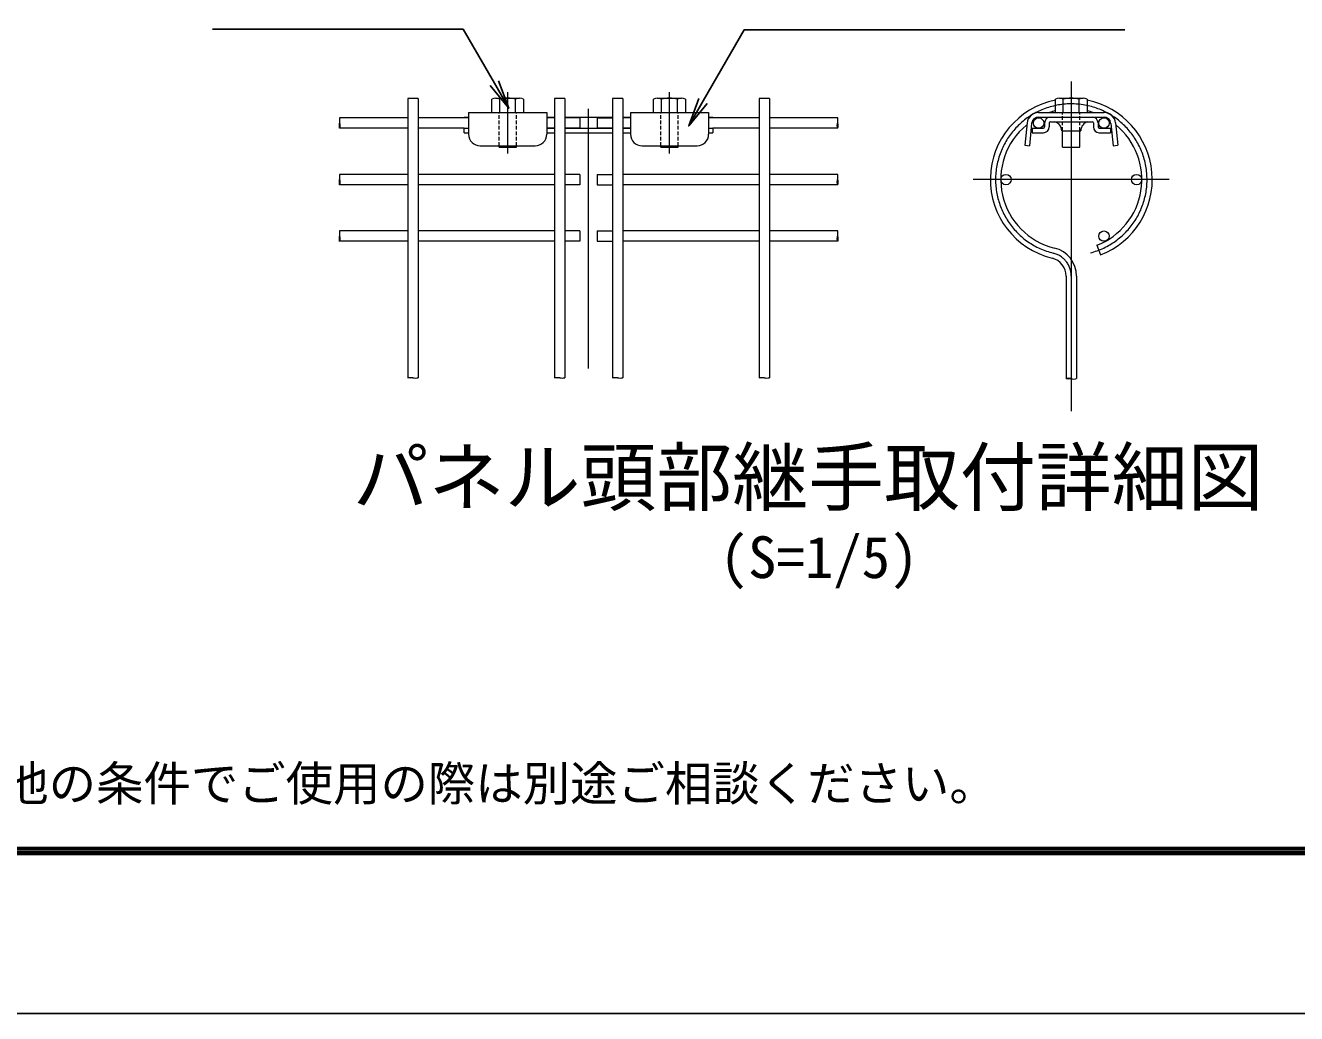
# Model space of a CAD drawing. Units: millimetres, scale not verified, with parts at other scales. Extents: x -396 to 8004, y -2970 to 2970.
# Drawn here: x 1363 to 3122, y -2970 to -1602 of the extents above; entities that cross this region are included whole.
import ezdxf
from ezdxf.enums import TextEntityAlignment as Align

# ---------------------------------------------------------------- set-up
doc = ezdxf.new("R2010")
doc.units = ezdxf.units.MM
doc.header["$LTSCALE"] = 20
doc.linetypes.add('USER1', pattern=[50.8, 31.75, -6.35, 6.35, -6.35])
doc.linetypes.add('USER2', pattern=[0.375, 0.25, -0.125])
for name, color, linetype, lineweight in [('0-2_D-STR-DIM', 7, 'Continuous', 13), ('0-3_D-STR3', 3, 'Continuous', 13), ('0-4_D-BMK', 2, 'USER1', 13), ('0-6_D-STR2', 7, 'Continuous', 13), ('0-8_D-STR-TXT', 7, 'Continuous', 25), ('0-A_LAYER12', 7, 'Continuous', 25), ('1-0_D-TTL', 7, 'Continuous', 25)]:
    doc.layers.add(name, color=color, linetype=linetype, lineweight=lineweight)
doc.layers.add('0-9_D-TTL-TXT', color=7, linetype='Continuous')
doc.styles.add('ＭＳ ゴシック', font='')
doc.styles.get('ＭＳ ゴシック').set_extended_font_data('MS Gothic')

# ---------------------------------------------------------------- blocks, each defined once
blk = doc.blocks.new('MLeader1')
at = {"layer": '0-2_D-STR-DIM', "lineweight": 25}
blk.add_line((2306.35, -1710.02), (2280.58, -1741.32), dxfattribs=at)
for points in [[(2300.58, -1706.68), (2357.47, -1608.15), (2876.7, -1608.15), (2883.9, -1608.15)], [(2294.8, -1703.35), (2280.58, -1741.32), (2300.58, -1706.68)]]:
    blk.add_lwpolyline(points, dxfattribs=at)
blk = doc.blocks.new('MLeader2')
at = {"layer": '0-2_D-STR-DIM', "lineweight": 25}
blk.add_line((2017.46, -1678.83), (2031.69, -1716.8), dxfattribs=at)
for points in [[(2011.69, -1682.16), (1968.38, -1607.15), (1628.81, -1607.15), (1621.61, -1607.15)], [(2005.92, -1685.49), (2031.69, -1716.8), (2011.69, -1682.16)]]:
    blk.add_lwpolyline(points, dxfattribs=at)

msp = doc.modelspace()

# ---------------------------------------------------------------- linework, layer by layer
at = {"layer": '0-3_D-STR3'}
for p, q in [((2008.13, -1722.86), (2008.13, -1704.33)), ((2013.63, -1702.86), (2046.67, -1702.86)), ((2019.14, -1722.86), (2019.14, -1704.33)), ((2041.16, -1722.86), (2041.16, -1704.33)), ((2052.18, -1704.33), (2052.18, -1722.86)), ((2232.1, -1722.86), (2232.1, -1704.33)), ((2237.61, -1702.86), (2270.65, -1702.86)), ((2243.11, -1722.86), (2243.11, -1704.33)), ((2265.14, -1722.86), (2265.14, -1704.33)), ((2276.15, -1704.33), (2276.15, -1722.86)), ((2787.98, -1722.74), (2787.98, -1704.21)), ((2793.49, -1702.74), (2826.53, -1702.74)), ((2798.99, -1722.74), (2798.99, -1704.21)), ((2821.02, -1722.74), (2821.02, -1704.21)), ((2832.03, -1704.21), (2832.03, -1722.74)), ((1976.15, -1722.86), (1976.15, -1752.86)), ((1976.15, -1722.86), (2084.15, -1722.86)), ((2008.13, -1722.86), (2052.18, -1722.86)), ((2010.15, -1722.86), (2050.15, -1722.86)), ((2084.15, -1722.86), (2084.15, -1752.86)), ((2200.15, -1722.86), (2200.15, -1752.86)), ((2200.15, -1722.86), (2308.15, -1722.86)), ((2232.1, -1722.86), (2276.15, -1722.86)), ((2234.13, -1722.86), (2274.13, -1722.86)), ((2234.15, -1722.86), (2274.15, -1722.86)), ((2308.15, -1722.86), (2308.15, -1752.86)), ((2764.71, -1722.74), (2855.35, -1722.74)), ((2787.98, -1722.74), (2832.03, -1722.74)), ((1970.15, -1729.26), (1976.15, -1729.26)), ((1970.15, -1730.06), (1970.15, -1729.26)), ((2084.15, -1729.26), (2094.98, -1729.26)), ((2109.38, -1729.26), (2174.92, -1729.26)), ((2189.38, -1729.26), (2200.15, -1729.26)), ((2308.15, -1729.26), (2314.15, -1729.26)), ((2314.15, -1729.26), (2314.15, -1730.06)), ((2748.79, -1737.13), (2745.67, -1768.09)), ((2755.16, -1737.77), (2752.03, -1768.74)), ((2764.71, -1729.14), (2855.35, -1729.14)), ((2773.03, -1737.14), (2773.03, -1742.74)), ((2779.43, -1737.14), (2779.43, -1742.74)), ((2781.03, -1735.54), (2839.03, -1735.54)), ((2840.63, -1737.14), (2840.63, -1742.74)), ((2847.03, -1737.14), (2847.03, -1742.74)), ((2871.27, -1737.13), (2874.4, -1768.09)), ((1970.15, -1744.46), (1976.15, -1744.46)), ((1970.15, -1750.86), (1970.15, -1744.46)), ((1970.15, -1750.86), (1976.15, -1750.86)), ((2094.98, -1744.46), (2084.15, -1744.46)), ((2084.15, -1744.46), (2094.98, -1744.46)), ((2084.15, -1750.86), (2094.98, -1750.86)), ((2109.38, -1744.46), (2174.98, -1744.46)), ((2109.38, -1750.86), (2174.98, -1750.86)), ((2189.38, -1750.86), (2200.15, -1750.86)), ((2308.15, -1744.46), (2314.15, -1744.46)), ((2308.15, -1750.86), (2314.15, -1750.86)), ((2314.15, -1744.46), (2314.15, -1750.86)), ((2756.03, -1744.34), (2771.43, -1744.34)), ((2756.03, -1744.34), (2756.03, -1750.74)), ((2756.03, -1750.74), (2771.43, -1750.74)), ((2796.83, -1747.93), (2823.23, -1747.93)), ((2798.03, -1770.74), (2798.03, -1747.93)), ((2822.03, -1770.74), (2822.03, -1747.93)), ((2848.63, -1744.34), (2864.03, -1744.34)), ((2848.63, -1750.74), (2864.03, -1750.74)), ((2864.03, -1744.34), (2864.03, -1750.74)), ((1992.15, -1768.86), (2068.15, -1768.86)), ((2018.18, -1770.86), (2018.18, -1768.86)), ((2018.18, -1770.86), (2042.18, -1770.86)), ((2042.18, -1770.86), (2042.18, -1768.86)), ((2216.15, -1768.86), (2292.15, -1768.86)), ((2242.15, -1770.86), (2242.15, -1768.86)), ((2242.15, -1770.86), (2266.15, -1770.86)), ((2266.15, -1770.86), (2266.15, -1768.86)), ((2745.67, -1768.09), (2752.03, -1768.74)), ((2798.03, -1770.74), (2822.03, -1770.74))]:
    msp.add_line(p, q, dxfattribs=at)
at = {"layer": '0-3_D-STR3', "linetype": 'USER2'}
for p, q in [((2018.18, -1768.86), (2018.18, -1722.86)), ((2042.18, -1768.86), (2042.18, -1722.86)), ((2242.15, -1768.86), (2242.15, -1722.86)), ((2266.15, -1768.86), (2266.15, -1722.86)), ((2798.03, -1747.93), (2798.03, -1722.74)), ((2822.03, -1747.93), (2822.03, -1722.74))]:
    msp.add_line(p, q, dxfattribs=at)
at = {"layer": '0-3_D-STR3'}
for points in [[(2864.91, -1737.77), (2868.03, -1768.74), (2874.4, -1768.09)], [(2200.15, -1744.46), (2189.38, -1744.46), (2200.15, -1744.46)]]:
    msp.add_lwpolyline(points, dxfattribs=at)
for centre, radius, start, end in [((2013.63, -1713.87), 11.01, 60, 120), ((2030.15, -1744.69), 41.84, 74.73852, 105.26148), ((2046.67, -1713.87), 11.01, 60, 120), ((2237.61, -1713.87), 11.01, 60, 120), ((2254.13, -1744.69), 41.84, 74.73852, 105.26148), ((2270.65, -1713.87), 11.01, 60, 120), ((2793.49, -1713.75), 11.01, 60, 120), ((2810.01, -1744.57), 41.84, 74.73852, 105.26148), ((2826.53, -1713.75), 11.01, 60, 120), ((2764.71, -1738.74), 16, 90, 174.23211), ((2855.35, -1738.74), 16, 5.76789, 90), ((2764.71, -1738.74), 9.6, 90, 174.23211), ((2781.03, -1737.14), 8, 90, 180), ((2781.03, -1737.14), 1.6, 90, 180), ((2784.03, -1747.93), 12.8, 0, 75.52068), ((2836.03, -1747.93), 12.8, 104.47932, 180), ((2839.03, -1737.14), 8, 0, 90), ((2839.03, -1737.14), 1.6, 0, 90), ((2855.35, -1738.74), 9.6, 5.76789, 90), ((1992.15, -1752.86), 16, 180, 270), ((2068.15, -1752.86), 16, 270, 0), ((2216.15, -1752.86), 16, 180, 270), ((2292.15, -1752.86), 16, 270, 0), ((2771.43, -1742.74), 1.6, 270, 0), ((2771.43, -1742.74), 8, 270, 0), ((2848.63, -1742.74), 8, 180, 270), ((2848.63, -1742.74), 1.6, 180, 270)]:
    msp.add_arc(centre, radius, start, end, dxfattribs=at)
at = {"layer": '0-4_D-BMK'}
for p, q in [((2810.03, -1679.95), (2810.03, -2136.31)), ((2030.18, -1779.61), (2030.18, -1694.59)), ((2254.15, -1779.61), (2254.15, -1694.59)), ((2142.15, -2077.28), (2142.15, -1717.7)), ((2945.63, -1815.55), (2674.43, -1815.55))]:
    msp.add_line(p, q, dxfattribs=at)
for centre, radius, start, end in [((2810.03, -1815.55), 104.8, 284.7, 256.20952), ((2777.23, -1949.18), 32.8, 0, 76.20952)]:
    msp.add_arc(centre, radius, start, end, dxfattribs=at)
at = {"layer": '0-6_D-STR2'}
for p, q in [((1906.31, -1703.55), (1891.91, -1703.55)), ((1891.91, -1703.55), (1891.91, -2089.84)), ((1906.31, -1703.55), (1906.31, -2089.84)), ((2109.38, -1703.55), (2094.98, -1703.55)), ((2094.98, -1703.55), (2094.98, -2089.84)), ((2109.38, -1703.55), (2109.38, -2089.84)), ((2189.38, -1703.55), (2174.98, -1703.55)), ((2174.98, -1703.55), (2174.98, -2089.84)), ((2189.38, -1703.55), (2189.38, -2089.84)), ((2392.46, -1703.55), (2378.06, -1703.55)), ((2378.06, -1703.55), (2378.06, -2089.84)), ((2392.46, -1703.55), (2392.46, -2089.84)), ((1891.91, -1730.06), (1797.63, -1730.06)), ((1976.15, -1730.06), (1906.31, -1730.06)), ((2094.98, -1730.06), (2084.15, -1730.06)), ((2130.18, -1730.06), (2109.38, -1730.06)), ((2130.18, -1730.06), (2130.18, -1744.46)), ((2154.12, -1730.06), (2154.12, -1744.46)), ((2154.12, -1730.06), (2174.92, -1730.06)), ((2200.15, -1730.06), (2189.38, -1730.06)), ((2378.06, -1730.06), (2308.15, -1730.06)), ((2486.8, -1730.06), (2392.46, -1730.06)), ((1891.91, -1744.46), (1797.63, -1744.46)), ((1970.15, -1744.46), (1906.31, -1744.46)), ((2378.06, -1744.46), (2314.15, -1744.46)), ((2486.8, -1744.46), (2392.46, -1744.46)), ((1891.91, -1808.35), (1797.63, -1808.35)), ((2094.98, -1808.35), (1906.31, -1808.35)), ((2130.18, -1808.35), (2109.38, -1808.35)), ((2130.18, -1808.35), (2130.18, -1822.75)), ((2154.12, -1808.35), (2174.92, -1808.35)), ((2378.06, -1808.35), (2189.38, -1808.35)), ((2486.8, -1808.35), (2392.46, -1808.35)), ((1891.91, -1822.75), (1797.63, -1822.75)), ((2094.98, -1822.75), (1906.31, -1822.75)), ((2130.18, -1822.75), (2109.38, -1822.75)), ((2378.06, -1822.75), (2189.38, -1822.75)), ((2486.8, -1822.75), (2392.46, -1822.75)), ((1891.91, -1886.63), (1797.63, -1886.63)), ((2094.98, -1886.63), (1906.31, -1886.63)), ((2130.18, -1886.63), (2109.38, -1886.63)), ((2130.18, -1886.63), (2130.18, -1901.03)), ((2154.12, -1886.63), (2174.92, -1886.63)), ((2154.12, -1886.63), (2154.12, -1901.03)), ((2378.06, -1886.63), (2189.38, -1886.63)), ((2486.8, -1886.63), (2392.46, -1886.63)), ((1891.91, -1901.03), (1797.63, -1901.03)), ((2094.98, -1901.03), (1906.31, -1901.03)), ((2130.18, -1901.03), (2109.38, -1901.03)), ((2154.12, -1901.03), (2174.92, -1901.03)), ((2378.06, -1901.03), (2189.38, -1901.03)), ((2486.8, -1901.03), (2392.46, -1901.03)), ((2845.41, -1906.51), (2850.63, -1919.93)), ((2802.83, -1949.18), (2802.83, -2090.89)), ((2817.23, -1949.18), (2817.23, -2090.96))]:
    msp.add_line(p, q, dxfattribs=at)
msp.add_lwpolyline([(2154.12, -1808.35), (2154.12, -1822.75), (2174.92, -1822.75)], dxfattribs=at)
for centre in [(2764.83, -1737.26), (2855.23, -1737.26), (2719.63, -1815.55), (2900.43, -1815.55), (2855.23, -1893.83)]:
    msp.add_circle(centre, 7.2, dxfattribs=at)
for centre, radius, start, end in [((2810.03, -1815.55), 112, 101.35516, 256.20952), ((2810.03, -1815.55), 112, 291.25, 78.67181), ((2810.03, -1815.55), 97.6, 103.05813, 108.02633), ((2810.03, -1815.55), 97.6, 71.97367, 76.97302), ((2810.03, -1815.55), 97.6, 129.43822, 256.20952), ((2810.03, -1815.55), 97.6, 117.71481, 123.37821), ((2810.03, -1815.55), 97.6, 291.25, 50.56178), ((2810.03, -1815.55), 97.6, 56.62179, 62.28519), ((2777.23, -1949.18), 40, 0, 76.20952), ((2777.23, -1949.18), 25.6, 0, 76.20952)]:
    msp.add_arc(centre, radius, start, end, dxfattribs=at)
for centre, major_axis, ratio, start_param, end_param in [((1797.63, -1733.66), (0, -3.6), 0.114898, 3.1414937, 6.283185), ((2486.67, -1733.66), (0, -3.6), 0.114898, 0.0000003, 3.1416916), ((1797.63, -1811.95), (0, -3.6), 0.114898, 3.1414937, 6.283185), ((2486.67, -1811.95), (0, -3.6), 0.114898, 0.0000003, 3.1416916), ((1797.63, -1890.23), (0, -3.6), 0.114898, 3.1414937, 6.283185), ((2486.67, -1890.23), (0, -3.6), 0.114898, 0.0000003, 3.1416916), ((1902.71, -2089.83), (-3.6, 0), 0.114898, 0.0000003, 3.1416916), ((2105.78, -2089.83), (-3.6, 0), 0.114898, 0.0000003, 3.1416916), ((2185.78, -2089.83), (-3.6, 0), 0.114898, 0.0000003, 3.1416916), ((2388.86, -2089.83), (-3.6, 0), 0.114898, 0.0000003, 3.1416916), ((2813.64, -2090.89), (3.6, 0), 0.246642, 3.1415927, 6.2053633)]:
    msp.add_ellipse(centre, major_axis=major_axis, ratio=ratio, start_param=start_param, end_param=end_param, dxfattribs=at)
for centre, major_axis, ratio in [((1797.63, -1740.86), (0, -3.6), 0.114898), ((2486.67, -1740.86), (0, 3.6), 0.114898), ((1797.63, -1819.15), (0, -3.6), 0.114898), ((2486.67, -1819.15), (0, 3.6), 0.114898), ((1797.63, -1897.44), (0, -3.6), 0.114898), ((2486.67, -1897.44), (0, 3.6), 0.114898), ((1895.51, -2089.83), (-3.6, 0), 0.114898), ((2098.58, -2089.83), (-3.6, 0), 0.114898), ((2178.58, -2089.83), (-3.6, 0), 0.114898), ((2381.66, -2089.83), (-3.6, 0), 0.114898), ((2806.44, -2090.89), (3.6, 0), 0.246642)]:
    msp.add_ellipse(centre, major_axis=major_axis, ratio=ratio, dxfattribs=at)
at = {"layer": '0-A_LAYER12'}
for p, q in [((2130.18, -1744.46), (2109.38, -1744.46)), ((2154.12, -1744.46), (2174.92, -1744.46))]:
    msp.add_line(p, q, dxfattribs=at)
at = {"layer": '1-0_D-TTL', "color": 2}
msp.add_lwpolyline([(-396.06, 2970), (8003.94, 2970), (8003.94, -2970), (-396.06, -2970)], close=True, dxfattribs=at)
at = {"layer": '1-0_D-TTL'}
for points in [[(-126.06, 2750), (7733.94, 2750), (7733.94, -2750), (-126.06, -2750)], [(-123.56, 2747.5), (7731.44, 2747.5), (7731.44, -2747.5), (-123.56, -2747.5)], [(-121.06, 2745), (7728.94, 2745), (7728.94, -2745), (-121.06, -2745)], [(-118.56, 2742.5), (7726.44, 2742.5), (7726.44, -2742.5), (-118.56, -2742.5)], [(-116.06, 2740), (7723.94, 2740), (7723.94, -2740), (-116.06, -2740)]]:
    msp.add_lwpolyline(points, close=True, dxfattribs=at)

# ---------------------------------------------------------------- block references
at = {"layer": '0-2_D-STR-DIM'}
for name in ['MLeader2', 'MLeader1']:
    msp.add_blockref(name, (0, 0), dxfattribs=at)

# ---------------------------------------------------------------- texts
at = {"layer": '0-8_D-STR-TXT', "style": 'ＭＳ ゴシック'}
msp.add_text('※本商品はGLへの設置を基準としております。他の条件でご使用の際は別途ご相談ください。', height=48.09, dxfattribs=at).set_placement((-47.95, -2689.87), align=Align.BOTTOM_LEFT)
at = {"layer": '0-9_D-TTL-TXT', "style": 'ＭＳ ゴシック'}
for s, height, p in [('パネル頭部継手取付詳細図', 76.98, (1815.82, -2289.03)), ('(S=1/5)', 57.77, (2323.44, -2384.47))]:
    msp.add_text(s, height=height, dxfattribs=at).set_placement(p, align=Align.BOTTOM_LEFT)

doc.saveas('drawing.dxf')
